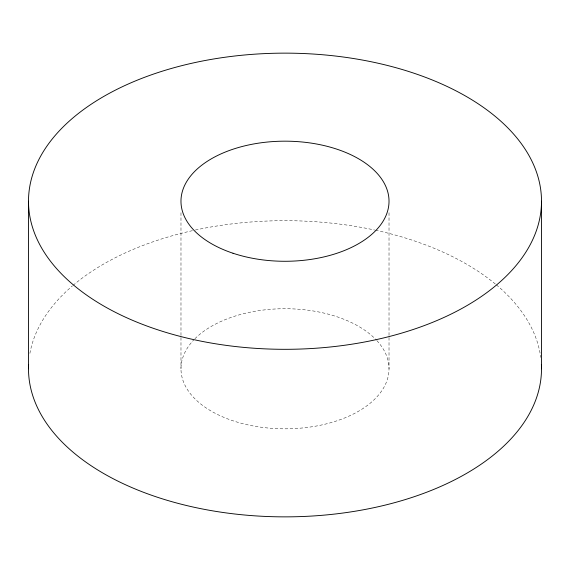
<?xml version="1.0" encoding="UTF-8"?>
<svg xmlns="http://www.w3.org/2000/svg" width="570" height="570" viewBox="0 0 570 570"><rect width="100%" height="100%" fill="white"/><g stroke="black" fill="none" stroke-linecap="round" stroke-linejoin="round"><path stroke-width="0.43" stroke-dasharray="2.85 2.14" d="M389.018 212.753L389.018 368.776M180.982 212.753L180.982 368.776M29.897 353.35A256.5 148.086 0 0 1 72.369 285.948M73.01 285.406A256.5 148.086 0 0 1 192.795 230.586M195.36 230.023A256.5 148.086 0 0 1 374.64 230.023M375.495 230.209A256.5 148.086 0 0 1 495.693 284.316M496.349 284.858A256.5 148.086 0 0 1 540.745 357.397M376.877 340.625A104.018 60.05 0 0 1 284.38 428.825A104.018 60.05 0 0 1 193.707 339.991M194.919 338.744A104.018 60.05 0 0 1 286.24 308.726A104.018 60.05 0 0 1 376.293 339.991"/><path stroke-width="0.85" d="M541.5 201.224A256.5 148.086 0 0 1 156.75 329.474A256.5 148.086 0 0 1 156.75 72.981A256.5 148.086 0 0 1 541.5 201.224L541.5 368.776M28.5 201.224L28.5 368.776M541.386 364.365A256.5 148.086 0 0 1 285 516.862A256.5 148.086 0 0 1 28.614 364.365M232.995 253.237A104.018 60.05 0 0 0 389.018 201.224A104.018 60.05 0 0 0 232.995 149.219A104.018 60.05 0 0 0 232.995 253.237"/></g></svg>
